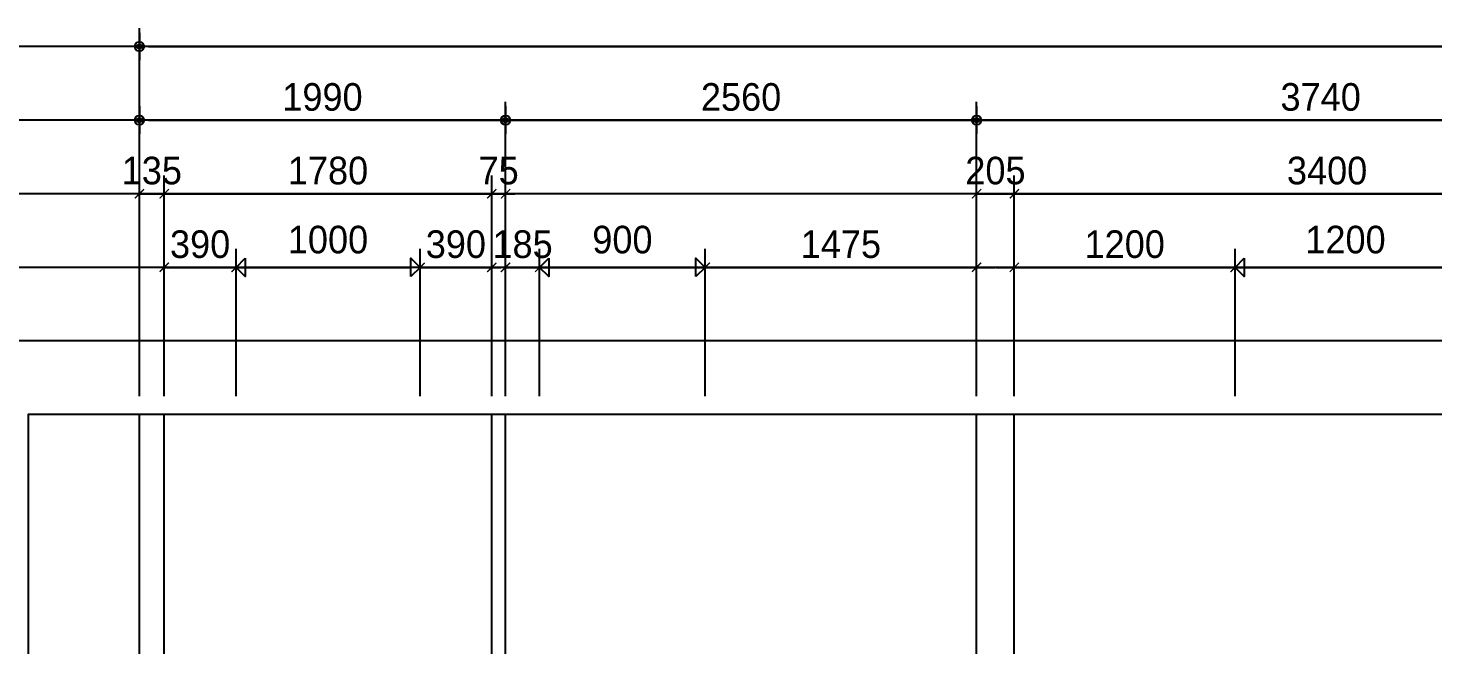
# Model space of a CAD drawing. Header units: millimetres. Extents: x -24416 to 92204, y -190080 to 23760.
# Drawn here: x 54231 to 61866, y -169784 to -166433 of the extents above; entities that cross this region are included whole.
import ezdxf

# ---------------------------------------------------------------- set-up
doc = ezdxf.new("R2010")
doc.units = ezdxf.units.MM
doc.header["$LTSCALE"] = 50
doc.linetypes.add('AUDIT_D_220706163347-0', pattern=[0])
doc.linetypes.add('CEN', pattern=[62, 60, -1, 0, -1])
doc.layers.get('defpoints').update_dxf_attribs({"color": 139})
for name, color, linetype in [('AA-XXXX-DIMS', 7, 'Continuous'), ('ARDM', 7, 'Continuous'), ('CEN_CON', 1, 'CEN'), ('DIM', 7, 'AUDIT_D_220706163347-0')]:
    doc.layers.add(name, color=color, linetype=linetype)
doc.layers.add('AA-XXXX-MC', color=153, linetype='AUDIT_D_220706163347-0', plot=False)
doc.styles.add('HAUD01', font='Dotum.ttf')
doc.styles.add('맑은고딕', font='malgun.ttf', dxfattribs={"width": 0.9})
doc.dimstyles.new('DIM-50', dxfattribs={"dimscale": 50, "dimtxt": 3, "dimasz": 1, "dimexe": 2, "dimexo": 2, "dimgap": 1, "dimtad": 1, "dimdec": 0, "dimzin": 0, "dimdsep": 46, "dimtxsty": '맑은고딕', "dimblk1": 'DIMDOT', "dimblk2": 'DIMDOT', "dimsah": 1, "dimcen": 0.09, "dimdle": 2, "dimclrd": 7, "dimclre": 7, "dimclrt": 3, "dimadec": 0, "dimazin": 0, "dimtfac": 1, "dimtdec": 0, "dimtix": 1, "dimtmove": 2, "dimatfit": 3, "dimldrblk": 'DIMDOT', "dimfxl": 1, "dimtolj": 1, "dimtzin": 0, "dimarcsym": 0})
doc.dimstyles.new('MCDIM-50', dxfattribs={"dimscale": 50, "dimtxt": 3, "dimasz": 1, "dimexe": 2, "dimexo": 2, "dimgap": 1, "dimtad": 1, "dimdec": 0, "dimzin": 0, "dimdsep": 46, "dimtxsty": '맑은고딕', "dimblk1": 'ARCHTICK', "dimblk2": 'ARCHTICK', "dimsah": 1, "dimcen": 0.09, "dimdle": 2, "dimclrd": 7, "dimclre": 7, "dimclrt": 3, "dimadec": 0, "dimazin": 0, "dimtfac": 1, "dimtdec": 0, "dimtix": 1, "dimtmove": 2, "dimatfit": 3, "dimldrblk": 'ARCHTICK', "dimfxl": 1, "dimtolj": 1, "dimtzin": 0, "dimarcsym": 0})
doc.dimstyles.new('외부100-win', dxfattribs={"dimscale": 50, "dimtxt": 3, "dimasz": 1, "dimexe": 2, "dimexo": 2.5, "dimgap": 1.5, "dimtad": 1, "dimdec": 0, "dimzin": 0, "dimdsep": 46, "dimtxsty": '맑은고딕', "dimblk": 'DO2-2', "dimblk1": 'DO2-2', "dimblk2": 'DIMDOT', "dimcen": 0.09, "dimdle": 2, "dimclrd": 7, "dimclre": 7, "dimclrt": 3, "dimadec": 0, "dimazin": 0, "dimtfac": 1, "dimtdec": 0, "dimtix": 1, "dimtmove": 2, "dimatfit": 3, "dimldrblk": 'DO2-2', "dimfxl": 1, "dimtolj": 1, "dimtzin": 0, "dimarcsym": 0})

# ---------------------------------------------------------------- blocks, each defined once
blk = doc.blocks.new('_ArchTick')
at = {"color": 0, "linetype": 'ByBlock', "const_width": 0.15}
blk.add_lwpolyline([(-0.5, -0.5), (0.5, 0.5)], dxfattribs=at)
blk = doc.blocks.new('*D154')
at = {"layer": 'defpoints', "color": 0, "linetype": 'ByBlock', "transparency": 16777216}
for p in [(5206.9, -191493), (4816.9, -192293), (5206.9, -192293)]:
    blk.add_point(p, dxfattribs=at)
at = {"layer": 'DIM', "color": 7, "linetype": 'ByBlock', "lineweight": -2, "transparency": 16777216}
for p, q in [((4816.9, -192193), (4816.9, -191393)), ((5206.9, -192193), (5206.9, -191393)), ((4816.9, -191493), (4766.9, -191493)), ((4816.9, -191493), (5206.9, -191493)), ((5206.9, -191493), (5256.9, -191493))]:
    blk.add_line(p, q, dxfattribs=at)
at = {"layer": 'DIM', "color": 7, "linetype": 'ByBlock', "lineweight": -2, "transparency": 16777216, "xscale": 50, "yscale": 50, "zscale": 50}
blk.add_blockref('_ArchTick', (4816.9, -191493), dxfattribs=at)
at = {"layer": 'DIM', "color": 7, "linetype": 'ByBlock', "lineweight": -2, "transparency": 16777216, "xscale": 50, "yscale": 50, "zscale": 50, "rotation": 180}
blk.add_blockref('_ArchTick', (5206.9, -191493), dxfattribs=at)
at = {"layer": 'DIM', "color": 3, "linetype": 'ByBlock', "transparency": 16777216, "insert": (5011.9, -191367.9), "char_height": 150, "attachment_point": 5, "style": 'HAUD01'}
blk.add_mtext('\\A1;390', dxfattribs=at)
blk = doc.blocks.new('DO2-2')
at = {"layer": 'ARDM'}
blk.add_line((0, 0), (-2, 0), dxfattribs=at)
blk.add_lwpolyline([(-1, -1), (-1, 1), (0, 0)], close=True, dxfattribs=at)
blk = doc.blocks.new('*D155')
at = {"layer": 'defpoints', "color": 0, "linetype": 'ByBlock', "transparency": 16777216}
for p in [(6206.9, -191493), (5206.9, -192293), (6206.9, -192293)]:
    blk.add_point(p, dxfattribs=at)
at = {"layer": 'DIM', "color": 7, "linetype": 'ByBlock', "lineweight": -2, "transparency": 16777216}
for p, q in [((5206.9, -192168), (5206.9, -191393)), ((6206.9, -192168), (6206.9, -191393)), ((5256.9, -191493), (6156.9, -191493))]:
    blk.add_line(p, q, dxfattribs=at)
at = {"layer": 'DIM', "color": 7, "linetype": 'ByBlock', "lineweight": -2, "transparency": 16777216, "xscale": 50, "yscale": 50, "zscale": 50, "rotation": 180}
blk.add_blockref('DO2-2', (5206.9, -191493), dxfattribs=at)
at = {"layer": 'DIM', "color": 7, "linetype": 'ByBlock', "lineweight": -2, "transparency": 16777216, "xscale": 50, "yscale": 50, "zscale": 50}
blk.add_blockref('DO2-2', (6206.9, -191493), dxfattribs=at)
at = {"layer": 'DIM', "color": 3, "linetype": 'ByBlock', "transparency": 16777216, "insert": (5706.9, -191342.9), "char_height": 150, "attachment_point": 5, "style": 'HAUD01'}
blk.add_mtext('\\A1;1000', dxfattribs=at)
blk = doc.blocks.new('DIMDOT')
at = {"layer": 'AA-XXXX-DIMS'}
for p, q in [((-1.5, 0), (1.5, 0)), ((0, -1.5), (0, 1.5))]:
    blk.add_line(p, q, dxfattribs=at)
for radius in [0.5, 0.25]:
    blk.add_circle((0, 0), radius, dxfattribs=at)
blk = doc.blocks.new('*D156')
at = {"layer": 'defpoints', "color": 0, "linetype": 'ByBlock', "transparency": 16777216}
for p in [(6596.9, -191493), (6206.9, -192293), (6596.9, -192293)]:
    blk.add_point(p, dxfattribs=at)
at = {"layer": 'DIM', "color": 7, "linetype": 'ByBlock', "lineweight": -2, "transparency": 16777216}
for p, q in [((6206.9, -192193), (6206.9, -191393)), ((6596.9, -192193), (6596.9, -191393)), ((6206.9, -191493), (6156.9, -191493)), ((6206.9, -191493), (6596.9, -191493)), ((6596.9, -191493), (6646.9, -191493))]:
    blk.add_line(p, q, dxfattribs=at)
at = {"layer": 'DIM', "color": 7, "linetype": 'ByBlock', "lineweight": -2, "transparency": 16777216, "xscale": 50, "yscale": 50, "zscale": 50}
blk.add_blockref('_ArchTick', (6206.9, -191493), dxfattribs=at)
at = {"layer": 'DIM', "color": 7, "linetype": 'ByBlock', "lineweight": -2, "transparency": 16777216, "xscale": 50, "yscale": 50, "zscale": 50, "rotation": 180}
blk.add_blockref('_ArchTick', (6596.9, -191493), dxfattribs=at)
at = {"layer": 'DIM', "color": 3, "linetype": 'ByBlock', "transparency": 16777216, "insert": (6401.9, -191367.9), "char_height": 150, "attachment_point": 5, "style": 'HAUD01'}
blk.add_mtext('\\A1;390', dxfattribs=at)
blk = doc.blocks.new('*D157')
at = {"layer": 'defpoints', "color": 0, "linetype": 'ByBlock', "transparency": 16777216}
for p in [(6856.9, -191493), (6671.9, -192293), (6856.9, -192293)]:
    blk.add_point(p, dxfattribs=at)
at = {"layer": 'DIM', "color": 7, "linetype": 'ByBlock', "lineweight": -2, "transparency": 16777216}
for p, q in [((6671.9, -192193), (6671.9, -191393)), ((6856.9, -192193), (6856.9, -191393)), ((6671.9, -191493), (6621.9, -191493)), ((6671.9, -191493), (6856.9, -191493)), ((6856.9, -191493), (6906.9, -191493))]:
    blk.add_line(p, q, dxfattribs=at)
at = {"layer": 'DIM', "color": 7, "linetype": 'ByBlock', "lineweight": -2, "transparency": 16777216, "xscale": 50, "yscale": 50, "zscale": 50}
blk.add_blockref('_ArchTick', (6671.9, -191493), dxfattribs=at)
at = {"layer": 'DIM', "color": 7, "linetype": 'ByBlock', "lineweight": -2, "transparency": 16777216, "xscale": 50, "yscale": 50, "zscale": 50, "rotation": 180}
blk.add_blockref('_ArchTick', (6856.9, -191493), dxfattribs=at)
at = {"layer": 'DIM', "color": 3, "linetype": 'ByBlock', "transparency": 16777216, "insert": (6764.4, -191367.9), "char_height": 150, "attachment_point": 5, "style": 'HAUD01'}
blk.add_mtext('\\A1;185', dxfattribs=at)
blk = doc.blocks.new('*D158')
at = {"layer": 'defpoints', "color": 0, "linetype": 'ByBlock', "transparency": 16777216}
for p in [(7756.9, -191493), (6856.9, -192293), (7756.9, -192293)]:
    blk.add_point(p, dxfattribs=at)
at = {"layer": 'DIM', "color": 7, "linetype": 'ByBlock', "lineweight": -2, "transparency": 16777216}
for p, q in [((6856.9, -192168), (6856.9, -191393)), ((7756.9, -192168), (7756.9, -191393)), ((6906.9, -191493), (7706.9, -191493))]:
    blk.add_line(p, q, dxfattribs=at)
at = {"layer": 'DIM', "color": 7, "linetype": 'ByBlock', "lineweight": -2, "transparency": 16777216, "xscale": 50, "yscale": 50, "zscale": 50, "rotation": 180}
blk.add_blockref('DO2-2', (6856.9, -191493), dxfattribs=at)
at = {"layer": 'DIM', "color": 7, "linetype": 'ByBlock', "lineweight": -2, "transparency": 16777216, "xscale": 50, "yscale": 50, "zscale": 50}
blk.add_blockref('DO2-2', (7756.9, -191493), dxfattribs=at)
at = {"layer": 'DIM', "color": 3, "linetype": 'ByBlock', "transparency": 16777216, "insert": (7306.9, -191342.9), "char_height": 150, "attachment_point": 5, "style": 'HAUD01'}
blk.add_mtext('\\A1;900', dxfattribs=at)
blk = doc.blocks.new('*D159')
at = {"layer": 'defpoints', "color": 0, "linetype": 'ByBlock', "transparency": 16777216}
for p in [(9231.9, -191493), (7756.9, -192293), (9231.9, -192293)]:
    blk.add_point(p, dxfattribs=at)
at = {"layer": 'DIM', "color": 7, "linetype": 'ByBlock', "lineweight": -2, "transparency": 16777216}
for p, q in [((7756.9, -192193), (7756.9, -191393)), ((9231.9, -192193), (9231.9, -191393)), ((7656.9, -191493), (9331.9, -191493))]:
    blk.add_line(p, q, dxfattribs=at)
at = {"layer": 'DIM', "color": 7, "linetype": 'ByBlock', "lineweight": -2, "transparency": 16777216, "xscale": 50, "yscale": 50, "zscale": 50, "rotation": 180}
blk.add_blockref('_ArchTick', (7756.9, -191493), dxfattribs=at)
at = {"layer": 'DIM', "color": 7, "linetype": 'ByBlock', "lineweight": -2, "transparency": 16777216, "xscale": 50, "yscale": 50, "zscale": 50}
blk.add_blockref('_ArchTick', (9231.9, -191493), dxfattribs=at)
at = {"layer": 'DIM', "color": 3, "linetype": 'ByBlock', "transparency": 16777216, "insert": (8494.4, -191367.9), "char_height": 150, "attachment_point": 5, "style": 'HAUD01'}
blk.add_mtext('\\A1;1475', dxfattribs=at)
blk = doc.blocks.new('*D160')
at = {"layer": 'defpoints', "color": 0, "linetype": 'ByBlock', "transparency": 16777216}
for p in [(10636.9, -191493), (9436.9, -192293), (10636.9, -192293)]:
    blk.add_point(p, dxfattribs=at)
at = {"layer": 'DIM', "color": 7, "linetype": 'ByBlock', "lineweight": -2, "transparency": 16777216}
for p, q in [((9436.9, -192193), (9436.9, -191393)), ((10636.9, -192193), (10636.9, -191393)), ((9336.9, -191493), (10736.9, -191493))]:
    blk.add_line(p, q, dxfattribs=at)
at = {"layer": 'DIM', "color": 7, "linetype": 'ByBlock', "lineweight": -2, "transparency": 16777216, "xscale": 50, "yscale": 50, "zscale": 50, "rotation": 180}
blk.add_blockref('_ArchTick', (9436.9, -191493), dxfattribs=at)
at = {"layer": 'DIM', "color": 7, "linetype": 'ByBlock', "lineweight": -2, "transparency": 16777216, "xscale": 50, "yscale": 50, "zscale": 50}
blk.add_blockref('_ArchTick', (10636.9, -191493), dxfattribs=at)
at = {"layer": 'DIM', "color": 3, "linetype": 'ByBlock', "transparency": 16777216, "insert": (10036.9, -191367.9), "char_height": 150, "attachment_point": 5, "style": 'HAUD01'}
blk.add_mtext('\\A1;1200', dxfattribs=at)
blk = doc.blocks.new('*D161')
at = {"layer": 'defpoints', "color": 0, "linetype": 'ByBlock', "transparency": 16777216}
for p in [(11836.9, -191493), (10636.9, -192293), (11836.9, -192293)]:
    blk.add_point(p, dxfattribs=at)
at = {"layer": 'DIM', "color": 7, "linetype": 'ByBlock', "lineweight": -2, "transparency": 16777216}
for p, q in [((10636.9, -192168), (10636.9, -191393)), ((11836.9, -192168), (11836.9, -191393)), ((10686.9, -191493), (11786.9, -191493))]:
    blk.add_line(p, q, dxfattribs=at)
at = {"layer": 'DIM', "color": 7, "linetype": 'ByBlock', "lineweight": -2, "transparency": 16777216, "xscale": 50, "yscale": 50, "zscale": 50, "rotation": 180}
blk.add_blockref('DO2-2', (10636.9, -191493), dxfattribs=at)
at = {"layer": 'DIM', "color": 7, "linetype": 'ByBlock', "lineweight": -2, "transparency": 16777216, "xscale": 50, "yscale": 50, "zscale": 50}
blk.add_blockref('DO2-2', (11836.9, -191493), dxfattribs=at)
at = {"layer": 'DIM', "color": 3, "linetype": 'ByBlock', "transparency": 16777216, "insert": (11236.9, -191342.9), "char_height": 150, "attachment_point": 5, "style": 'HAUD01'}
blk.add_mtext('\\A1;1200', dxfattribs=at)
blk = doc.blocks.new('*D163')
at = {"layer": 'defpoints', "color": 0, "transparency": 16777216}
for p in [(6671.9, -190693), (4681.9, -192293), (6671.9, -192293)]:
    blk.add_point(p, dxfattribs=at)
at = {"layer": 'DIM', "color": 7, "lineweight": -2, "transparency": 16777216}
for p, q in [((4681.9, -192193), (4681.9, -190593)), ((6671.9, -192193), (6671.9, -190593)), ((4731.9, -190693), (6621.9, -190693))]:
    blk.add_line(p, q, dxfattribs=at)
at = {"layer": 'DIM', "color": 7, "lineweight": -2, "transparency": 16777216, "xscale": 50, "yscale": 50, "zscale": 50, "rotation": 180}
blk.add_blockref('DIMDOT', (4681.9, -190693), dxfattribs=at)
at = {"layer": 'DIM', "color": 7, "lineweight": -2, "transparency": 16777216, "xscale": 50, "yscale": 50, "zscale": 50}
blk.add_blockref('DIMDOT', (6671.9, -190693), dxfattribs=at)
at = {"layer": 'DIM', "color": 3, "transparency": 16777216, "insert": (5676.9, -190567.9), "char_height": 150, "attachment_point": 5, "style": 'HAUD01'}
blk.add_mtext('\\A1;1990', dxfattribs=at)
blk = doc.blocks.new('*D164')
at = {"layer": 'defpoints', "color": 0, "transparency": 16777216}
for p in [(9231.9, -190693), (6671.9, -192293), (9231.9, -192293)]:
    blk.add_point(p, dxfattribs=at)
at = {"layer": 'DIM', "color": 7, "lineweight": -2, "transparency": 16777216}
for p, q in [((6671.9, -192193), (6671.9, -190593)), ((9231.9, -192193), (9231.9, -190593)), ((6721.9, -190693), (9181.9, -190693))]:
    blk.add_line(p, q, dxfattribs=at)
at = {"layer": 'DIM', "color": 7, "lineweight": -2, "transparency": 16777216, "xscale": 50, "yscale": 50, "zscale": 50, "rotation": 180}
blk.add_blockref('DIMDOT', (6671.9, -190693), dxfattribs=at)
at = {"layer": 'DIM', "color": 7, "lineweight": -2, "transparency": 16777216, "xscale": 50, "yscale": 50, "zscale": 50}
blk.add_blockref('DIMDOT', (9231.9, -190693), dxfattribs=at)
at = {"layer": 'DIM', "color": 3, "transparency": 16777216, "insert": (7951.9, -190567.9), "char_height": 150, "attachment_point": 5, "style": 'HAUD01'}
blk.add_mtext('\\A1;2560', dxfattribs=at)
blk = doc.blocks.new('*D165')
at = {"layer": 'defpoints', "color": 0, "transparency": 16777216}
for p in [(12971.9, -190693), (9231.9, -192293), (12971.9, -192293)]:
    blk.add_point(p, dxfattribs=at)
at = {"layer": 'DIM', "color": 7, "lineweight": -2, "transparency": 16777216}
for p, q in [((9231.9, -192193), (9231.9, -190593)), ((12971.9, -192193), (12971.9, -190593)), ((9281.9, -190693), (12921.9, -190693))]:
    blk.add_line(p, q, dxfattribs=at)
at = {"layer": 'DIM', "color": 7, "lineweight": -2, "transparency": 16777216, "xscale": 50, "yscale": 50, "zscale": 50, "rotation": 180}
blk.add_blockref('DIMDOT', (9231.9, -190693), dxfattribs=at)
at = {"layer": 'DIM', "color": 7, "lineweight": -2, "transparency": 16777216, "xscale": 50, "yscale": 50, "zscale": 50}
blk.add_blockref('DIMDOT', (12971.9, -190693), dxfattribs=at)
at = {"layer": 'DIM', "color": 3, "transparency": 16777216, "insert": (11101.9, -190567.9), "char_height": 150, "attachment_point": 5, "style": 'HAUD01'}
blk.add_mtext('\\A1;3740', dxfattribs=at)
blk = doc.blocks.new('*D175')
at = {"layer": 'defpoints', "color": 0, "transparency": 16777216}
for p in [(31691.9, -190293), (4681.9, -192293), (31691.9, -192293)]:
    blk.add_point(p, dxfattribs=at)
at = {"layer": 'DIM', "color": 7, "lineweight": -2, "transparency": 16777216}
for p, q in [((4681.9, -192193), (4681.9, -190193)), ((31691.9, -192193), (31691.9, -190193)), ((4731.9, -190293), (31641.9, -190293))]:
    blk.add_line(p, q, dxfattribs=at)
at = {"layer": 'DIM', "color": 7, "lineweight": -2, "transparency": 16777216, "xscale": 50, "yscale": 50, "zscale": 50, "rotation": 180}
blk.add_blockref('DIMDOT', (4681.9, -190293), dxfattribs=at)
at = {"layer": 'DIM', "color": 7, "lineweight": -2, "transparency": 16777216, "xscale": 50, "yscale": 50, "zscale": 50}
blk.add_blockref('DIMDOT', (31691.9, -190293), dxfattribs=at)
at = {"layer": 'DIM', "color": 3, "transparency": 16777216, "insert": (18186.9, -190167.9), "char_height": 150, "attachment_point": 5, "style": 'HAUD01'}
blk.add_mtext('\\A1;27010', dxfattribs=at)
blk = doc.blocks.new('*D176')
at = {"layer": 'defpoints', "color": 0, "linetype": 'ByBlock', "transparency": 16777216}
for p in [(4816.9, -191093), (4681.9, -192293), (4816.9, -192293)]:
    blk.add_point(p, dxfattribs=at)
at = {"layer": 'DIM', "color": 7, "linetype": 'ByBlock', "lineweight": -2, "transparency": 16777216}
for p, q in [((4681.9, -192193), (4681.9, -190993)), ((4816.9, -192193), (4816.9, -190993)), ((4681.9, -191093), (4631.9, -191093)), ((4681.9, -191093), (4816.9, -191093)), ((4816.9, -191093), (4866.9, -191093))]:
    blk.add_line(p, q, dxfattribs=at)
at = {"layer": 'DIM', "color": 7, "linetype": 'ByBlock', "lineweight": -2, "transparency": 16777216, "xscale": 50, "yscale": 50, "zscale": 50}
blk.add_blockref('_ArchTick', (4681.9, -191093), dxfattribs=at)
at = {"layer": 'DIM', "color": 7, "linetype": 'ByBlock', "lineweight": -2, "transparency": 16777216, "xscale": 50, "yscale": 50, "zscale": 50, "rotation": 180}
blk.add_blockref('_ArchTick', (4816.9, -191093), dxfattribs=at)
at = {"layer": 'DIM', "color": 3, "linetype": 'ByBlock', "transparency": 16777216, "insert": (4749.4, -190967.9), "char_height": 150, "attachment_point": 5, "style": 'HAUD01'}
blk.add_mtext('\\A1;135', dxfattribs=at)
blk = doc.blocks.new('*D177')
at = {"layer": 'defpoints', "color": 0, "linetype": 'ByBlock', "transparency": 16777216}
for p in [(6596.9, -191093), (4816.9, -192293), (6596.9, -192293)]:
    blk.add_point(p, dxfattribs=at)
at = {"layer": 'DIM', "color": 7, "linetype": 'ByBlock', "lineweight": -2, "transparency": 16777216}
for p, q in [((4816.9, -192193), (4816.9, -190993)), ((6596.9, -192193), (6596.9, -190993)), ((4716.9, -191093), (6696.9, -191093))]:
    blk.add_line(p, q, dxfattribs=at)
at = {"layer": 'DIM', "color": 7, "linetype": 'ByBlock', "lineweight": -2, "transparency": 16777216, "xscale": 50, "yscale": 50, "zscale": 50, "rotation": 180}
blk.add_blockref('_ArchTick', (4816.9, -191093), dxfattribs=at)
at = {"layer": 'DIM', "color": 7, "linetype": 'ByBlock', "lineweight": -2, "transparency": 16777216, "xscale": 50, "yscale": 50, "zscale": 50}
blk.add_blockref('_ArchTick', (6596.9, -191093), dxfattribs=at)
at = {"layer": 'DIM', "color": 3, "linetype": 'ByBlock', "transparency": 16777216, "insert": (5706.9, -190967.9), "char_height": 150, "attachment_point": 5, "style": 'HAUD01'}
blk.add_mtext('\\A1;1780', dxfattribs=at)
blk = doc.blocks.new('*D178')
at = {"layer": 'defpoints', "color": 0, "linetype": 'ByBlock', "transparency": 16777216}
for p in [(6671.9, -191093), (6596.9, -192293), (6671.9, -192293)]:
    blk.add_point(p, dxfattribs=at)
at = {"layer": 'DIM', "color": 7, "linetype": 'ByBlock', "lineweight": -2, "transparency": 16777216}
for p, q in [((6596.9, -192193), (6596.9, -190993)), ((6671.9, -192193), (6671.9, -190993)), ((6596.9, -191093), (6546.9, -191093)), ((6596.9, -191093), (6671.9, -191093)), ((6671.9, -191093), (6721.9, -191093))]:
    blk.add_line(p, q, dxfattribs=at)
at = {"layer": 'DIM', "color": 7, "linetype": 'ByBlock', "lineweight": -2, "transparency": 16777216, "xscale": 50, "yscale": 50, "zscale": 50}
blk.add_blockref('_ArchTick', (6596.9, -191093), dxfattribs=at)
at = {"layer": 'DIM', "color": 7, "linetype": 'ByBlock', "lineweight": -2, "transparency": 16777216, "xscale": 50, "yscale": 50, "zscale": 50, "rotation": 180}
blk.add_blockref('_ArchTick', (6671.9, -191093), dxfattribs=at)
at = {"layer": 'DIM', "color": 3, "linetype": 'ByBlock', "transparency": 16777216, "insert": (6634.4, -190967.9), "char_height": 150, "attachment_point": 5, "style": 'HAUD01'}
blk.add_mtext('\\A1;75', dxfattribs=at)
blk = doc.blocks.new('*D179')
at = {"layer": 'defpoints', "color": 0, "linetype": 'ByBlock', "transparency": 16777216}
for p in [(9436.9, -191093), (9231.9, -192293), (9436.9, -192293)]:
    blk.add_point(p, dxfattribs=at)
at = {"layer": 'DIM', "color": 7, "linetype": 'ByBlock', "lineweight": -2, "transparency": 16777216}
for p, q in [((9231.9, -192193), (9231.9, -190993)), ((9436.9, -192193), (9436.9, -190993)), ((9231.9, -191093), (9181.9, -191093)), ((9231.9, -191093), (9436.9, -191093)), ((9436.9, -191093), (9486.9, -191093))]:
    blk.add_line(p, q, dxfattribs=at)
at = {"layer": 'DIM', "color": 7, "linetype": 'ByBlock', "lineweight": -2, "transparency": 16777216, "xscale": 50, "yscale": 50, "zscale": 50}
blk.add_blockref('_ArchTick', (9231.9, -191093), dxfattribs=at)
at = {"layer": 'DIM', "color": 7, "linetype": 'ByBlock', "lineweight": -2, "transparency": 16777216, "xscale": 50, "yscale": 50, "zscale": 50, "rotation": 180}
blk.add_blockref('_ArchTick', (9436.9, -191093), dxfattribs=at)
at = {"layer": 'DIM', "color": 3, "linetype": 'ByBlock', "transparency": 16777216, "insert": (9334.4, -190967.9), "char_height": 150, "attachment_point": 5, "style": 'HAUD01'}
blk.add_mtext('\\A1;205', dxfattribs=at)
blk = doc.blocks.new('*D180')
at = {"layer": 'defpoints', "color": 0, "linetype": 'ByBlock', "transparency": 16777216}
for p in [(12836.9, -191093), (9436.9, -192293), (12836.9, -192293)]:
    blk.add_point(p, dxfattribs=at)
at = {"layer": 'DIM', "color": 7, "linetype": 'ByBlock', "lineweight": -2, "transparency": 16777216}
for p, q in [((9436.9, -192193), (9436.9, -190993)), ((12836.9, -192193), (12836.9, -190993)), ((9336.9, -191093), (12936.9, -191093))]:
    blk.add_line(p, q, dxfattribs=at)
at = {"layer": 'DIM', "color": 7, "linetype": 'ByBlock', "lineweight": -2, "transparency": 16777216, "xscale": 50, "yscale": 50, "zscale": 50, "rotation": 180}
blk.add_blockref('_ArchTick', (9436.9, -191093), dxfattribs=at)
at = {"layer": 'DIM', "color": 7, "linetype": 'ByBlock', "lineweight": -2, "transparency": 16777216, "xscale": 50, "yscale": 50, "zscale": 50}
blk.add_blockref('_ArchTick', (12836.9, -191093), dxfattribs=at)
at = {"layer": 'DIM', "color": 3, "linetype": 'ByBlock', "transparency": 16777216, "insert": (11136.9, -190967.9), "char_height": 150, "attachment_point": 5, "style": 'HAUD01'}
blk.add_mtext('\\A1;3400', dxfattribs=at)
blk = doc.blocks.new('DIM-1108')
at = {"layer": 'DIM'}
for base, p1, p2, picture, middle in [((31691.9, -190293), (4681.9, -192293), (31691.9, -192293), '*D175', (18186.9, -190167.9)), ((6671.9, -190693), (4681.9, -192293), (6671.9, -192293), '*D163', (5676.9, -190567.9)), ((9231.9, -190693), (6671.9, -192293), (9231.9, -192293), '*D164', (7951.9, -190567.9)), ((12971.9, -190693), (9231.9, -192293), (12971.9, -192293), '*D165', (11101.9, -190567.9))]:
    dim = blk.add_linear_dim(base=base, p1=p1, p2=p2, dimstyle='DIM-50', override={"dimscale": 50, "dimtxsty": 'HAUD01'}, dxfattribs=at)
    dim.commit()
    dim.dimension.update_dxf_attribs({"geometry": picture, "text_midpoint": middle})
at = {"layer": 'DIM', "linetype": 'ByBlock'}
for base, p1, p2, dimstyle, picture, middle in [((4816.9, -191093), (4681.9, -192293), (4816.9, -192293), 'MCDIM-50', '*D176', (4749.4, -190967.9)), ((6596.9, -191093), (4816.9, -192293), (6596.9, -192293), 'MCDIM-50', '*D177', (5706.9, -190967.9)), ((6671.9, -191093), (6596.9, -192293), (6671.9, -192293), 'MCDIM-50', '*D178', (6634.4, -190967.9)), ((9436.9, -191093), (9231.9, -192293), (9436.9, -192293), 'MCDIM-50', '*D179', (9334.4, -190967.9)), ((12836.9, -191093), (9436.9, -192293), (12836.9, -192293), 'MCDIM-50', '*D180', (11136.9, -190967.9)), ((6206.9, -191493), (5206.9, -192293), (6206.9, -192293), '외부100-win', '*D155', (5706.9, -191342.9)), ((7756.9, -191493), (6856.9, -192293), (7756.9, -192293), '외부100-win', '*D158', (7306.9, -191342.9)), ((11836.9, -191493), (10636.9, -192293), (11836.9, -192293), '외부100-win', '*D161', (11236.9, -191342.9)), ((5206.9, -191493), (4816.9, -192293), (5206.9, -192293), 'MCDIM-50', '*D154', (5011.9, -191367.9)), ((6596.9, -191493), (6206.9, -192293), (6596.9, -192293), 'MCDIM-50', '*D156', (6401.9, -191367.9)), ((6856.9, -191493), (6671.9, -192293), (6856.9, -192293), 'MCDIM-50', '*D157', (6764.4, -191367.9)), ((9231.9, -191493), (7756.9, -192293), (9231.9, -192293), 'MCDIM-50', '*D159', (8494.4, -191367.9)), ((10636.9, -191493), (9436.9, -192293), (10636.9, -192293), 'MCDIM-50', '*D160', (10036.9, -191367.9))]:
    dim = blk.add_linear_dim(base=base, p1=p1, p2=p2, dimstyle=dimstyle, override={"dimtxsty": 'HAUD01'}, dxfattribs=at)
    dim.commit()
    dim.dimension.update_dxf_attribs({"geometry": picture, "text_midpoint": middle})

msp = doc.modelspace()

# ---------------------------------------------------------------- linework, layer by layer
at = {"layer": 'AA-XXXX-MC'}
for p, q in [((54970.8, -170623), (54970.8, -168533)), ((56750.8, -170623), (56750.8, -168533)), ((59590.8, -170623), (59590.8, -168533))]:
    msp.add_line(p, q, dxfattribs=at)
at = {"layer": 'CEN_CON'}
for p, q in [((54835.8, -170623), (54835.8, -168533)), ((56825.8, -170623), (56825.8, -168533)), ((59385.8, -170623), (59385.8, -168533))]:
    msp.add_line(p, q, dxfattribs=at)
at = {"layer": 'defpoints'}
for points in [[(86965.8, -166533), (52230.8, -166533), (52230.8, -183258), (86965.8, -183258)], [(86565.8, -166933), (52630.8, -166933), (52630.8, -182858), (86565.8, -182858)], [(86165.8, -167333), (53030.8, -167333), (53030.8, -182458), (86165.8, -182458)], [(85765.8, -167733), (53430.8, -167733), (53430.8, -182058), (85765.8, -182058)], [(85365.8, -168133), (53830.8, -168133), (53830.8, -181658), (85365.8, -181658)], [(84965.8, -168533), (54230.8, -168533), (54230.8, -181258), (84965.8, -181258)]]:
    msp.add_lwpolyline(points, close=True, dxfattribs=at)

# ---------------------------------------------------------------- block references
msp.add_blockref('DIM-1108', (50153.9, 23760))

doc.saveas('drawing.dxf')
